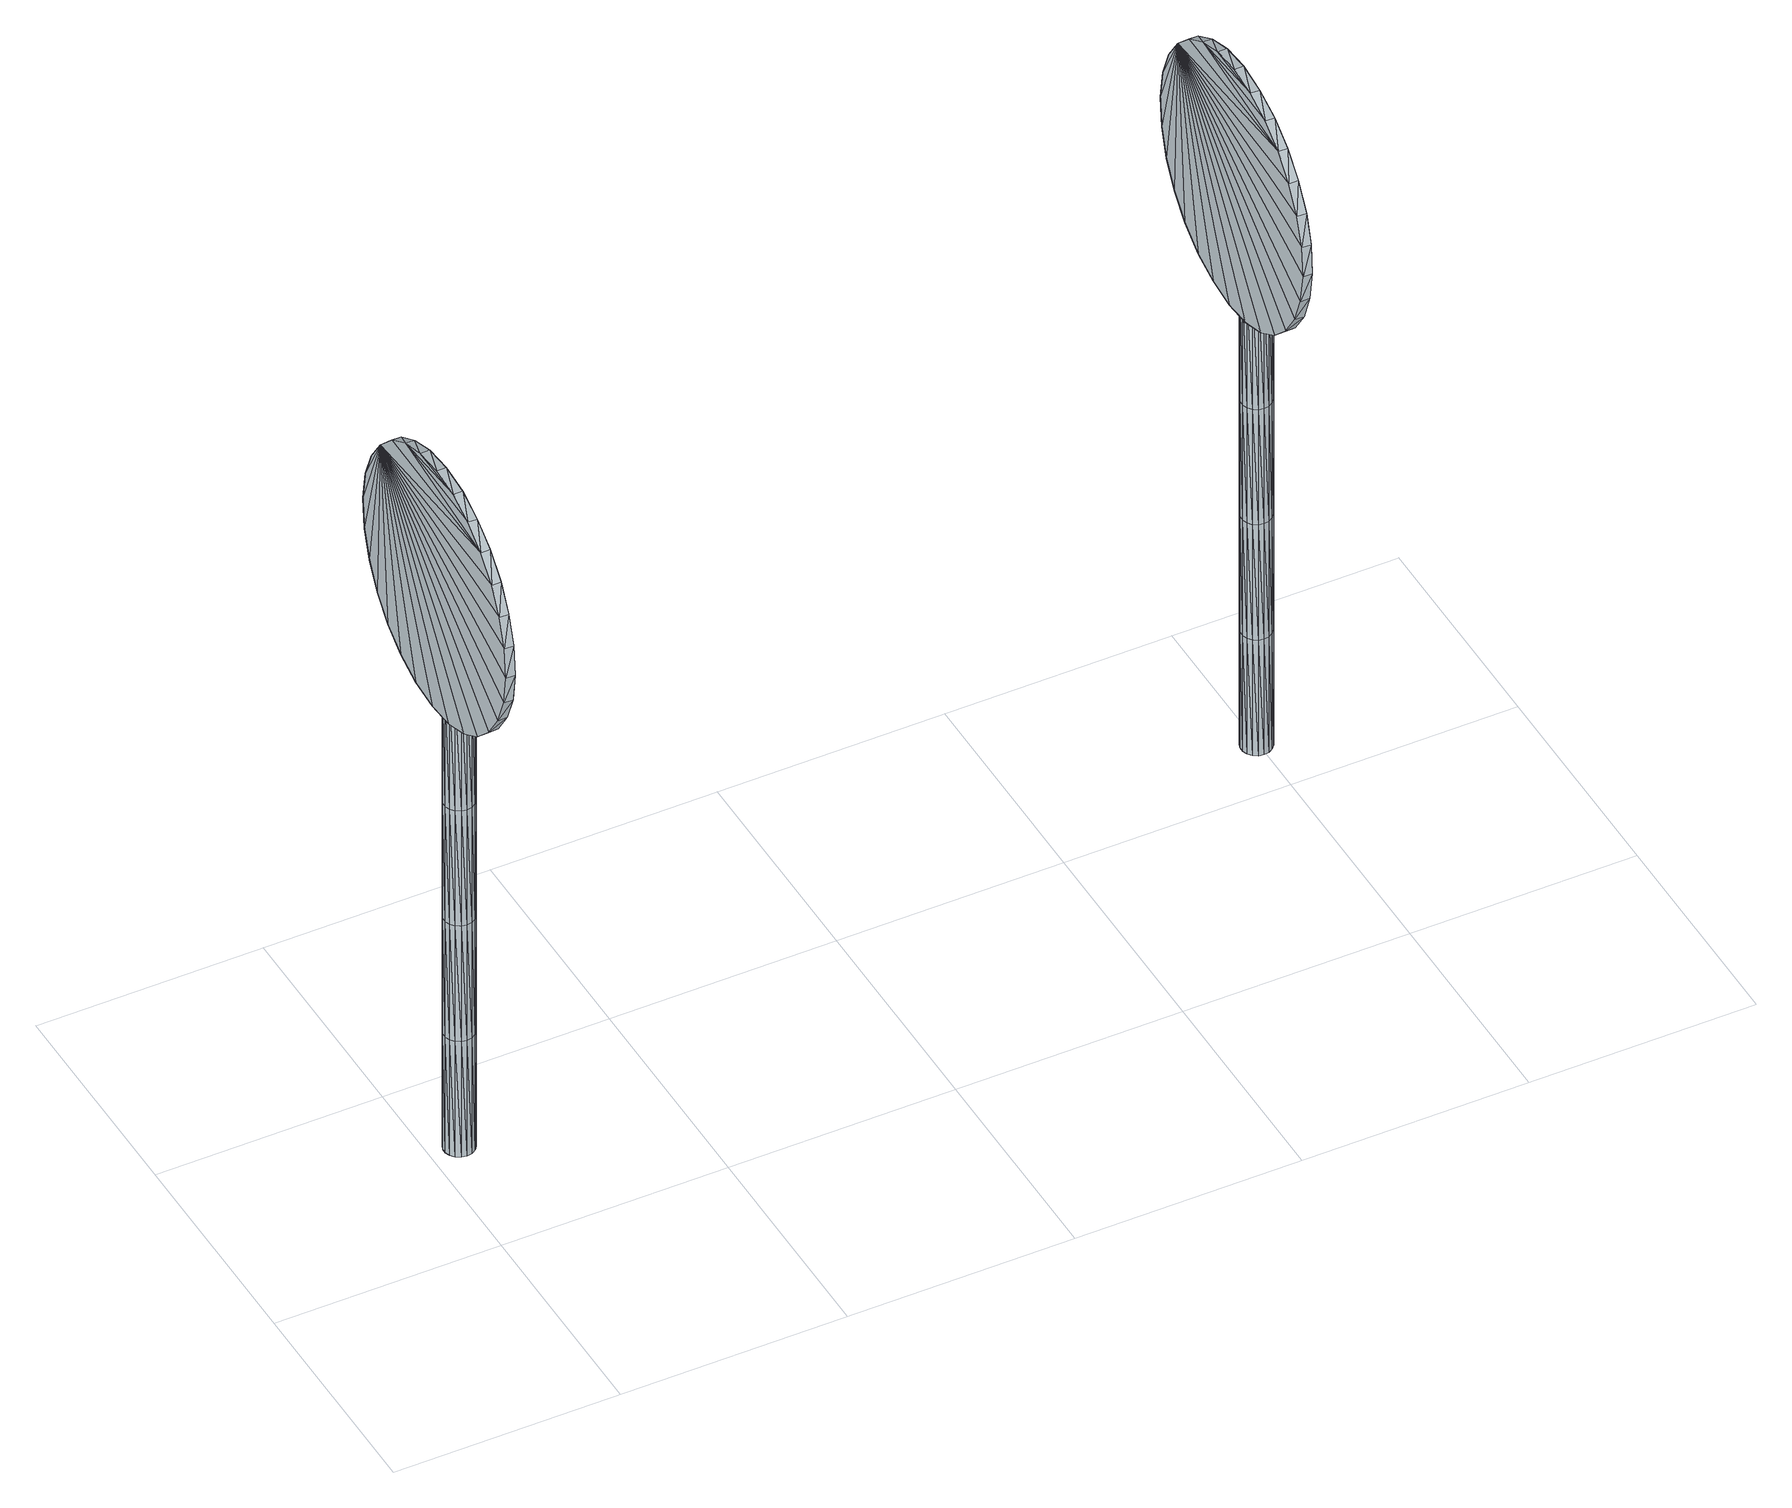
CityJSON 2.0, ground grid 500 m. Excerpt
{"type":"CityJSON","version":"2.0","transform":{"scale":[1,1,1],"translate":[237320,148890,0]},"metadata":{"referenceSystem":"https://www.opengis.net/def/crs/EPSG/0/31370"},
"CityObjects":{
"object1":{"type":"GenericCityObject","attributes":{"cluster":103,"mean_distance_to_centroid":0.121,"new_centroid_x":237275.89,"new_centroid_y":149269.63,"mean_distance_to_camera":7.76,"H1":0,"H2":0,"Z_final":113.45,"cluster2":-1,"proj_x":237276.85,"proj_y":149266.58,"id_line":43995,"bearing_l":72.42,"distance":3.2,"orientation":"left","G_obj":252.42},"geometry":[{"type":"MultiSurface","lod":"2","boundaries":[[[0,1,2]],[[2,1,3]],[[3,1,4]],[[4,1,5]],[[5,1,6]],[[1,7,6]],[[1,8,7]],[[1,9,8]],[[1,10,9]],[[1,11,10]],[[1,12,11]],[[1,13,12]],[[1,14,13]],[[15,14,1]],[[16,15,1]],[[17,16,1]],[[18,17,1]],[[0,18,1]],[[19,20,0]],[[19,0,2]],[[21,19,2]],[[21,2,3]],[[21,3,22]],[[22,3,4]],[[22,4,23]],[[23,4,5]],[[23,5,24]],[[24,5,6]],[[24,6,25]],[[25,6,7]],[[25,7,26]],[[26,7,8]],[[26,8,27]],[[8,9,27]],[[27,9,28]],[[9,10,28]],[[10,29,28]],[[10,11,29]],[[11,30,29]],[[11,12,30]],[[30,12,31]],[[31,12,13]],[[31,13,32]],[[32,13,14]],[[32,14,33]],[[33,14,15]],[[33,15,34]],[[34,15,16]],[[34,16,35]],[[35,16,17]],[[36,35,17]],[[18,36,17]],[[20,36,18]],[[20,18,0]],[[37,38,20]],[[37,20,19]],[[39,37,19]],[[21,39,19]],[[39,21,40]],[[40,21,22]],[[40,22,41]],[[41,22,23]],[[41,23,42]],[[42,23,24]],[[42,24,43]],[[43,24,25]],[[43,25,44]],[[44,25,26]],[[26,45,44]],[[26,27,45]],[[27,46,45]],[[27,28,46]],[[28,47,46]],[[28,29,47]],[[47,29,48]],[[29,30,48]],[[48,30,49]],[[49,30,31]],[[49,31,50]],[[50,31,32]],[[50,32,51]],[[51,32,33]],[[51,33,52]],[[52,33,34]],[[52,34,53]],[[53,34,35]],[[54,53,35]],[[54,35,36]],[[38,54,36]],[[38,36,20]],[[55,56,38]],[[55,38,37]],[[57,55,37]],[[57,37,39]],[[57,39,58]],[[58,39,40]],[[58,40,59]],[[59,40,41]],[[59,41,60]],[[60,41,42]],[[60,42,61]],[[61,42,43]],[[61,43,62]],[[62,43,44]],[[44,63,62]],[[44,45,63]],[[45,64,63]],[[45,46,64]],[[46,65,64]],[[46,47,65]],[[47,66,65]],[[47,48,66]],[[66,48,67]],[[67,48,49]],[[67,49,68]],[[68,49,50]],[[68,50,69]],[[69,50,51]],[[69,51,70]],[[70,51,52]],[[70,52,71]],[[71,52,53]],[[72,71,53]],[[72,53,54]],[[56,72,54]],[[56,54,38]],[[73,74,56]],[[73,56,55]],[[75,73,55]],[[75,55,57]],[[75,57,76]],[[76,57,58]],[[76,58,77]],[[77,58,59]],[[77,59,78]],[[78,59,60]],[[78,60,79]],[[79,60,61]],[[79,61,80]],[[80,61,62]],[[62,81,80]],[[62,63,81]],[[63,82,81]],[[63,64,82]],[[64,83,82]],[[64,65,83]],[[65,84,83]],[[65,66,84]],[[84,66,85]],[[85,66,67]],[[85,67,86]],[[86,67,68]],[[86,68,87]],[[87,68,69]],[[87,69,88]],[[88,69,70]],[[88,70,89]],[[89,70,71]],[[90,89,71]],[[90,71,72]],[[74,90,72]],[[74,72,56]],[[91,92,74]],[[91,74,73]],[[93,91,73]],[[93,73,75]],[[93,75,94]],[[94,75,76]],[[94,76,95]],[[95,76,77]],[[95,77,96]],[[96,77,78]],[[96,78,97]],[[97,78,79]],[[97,79,98]],[[98,79,80]],[[80,99,98]],[[80,81,99]],[[81,100,99]],[[81,82,100]],[[82,101,100]],[[82,83,101]],[[83,102,101]],[[83,84,102]],[[102,84,103]],[[103,84,85]],[[103,85,104]],[[104,85,86]],[[104,86,105]],[[105,86,87]],[[105,87,106]],[[106,87,88]],[[106,88,107]],[[107,88,89]],[[108,107,89]],[[108,89,90]],[[92,108,90]],[[92,90,74]],[[92,91,109]],[[91,93,109]],[[93,94,109]],[[94,95,109]],[[95,96,109]],[[109,96,97]],[[109,97,98]],[[109,98,99]],[[109,99,100]],[[109,100,101]],[[109,101,102]],[[109,102,103]],[[109,103,104]],[[105,109,104]],[[106,109,105]],[[107,109,106]],[[108,109,107]],[[92,109,108]],[[110,111,112]],[[113,112,114]],[[115,112,113]],[[116,112,115]],[[117,112,116]],[[118,112,117]],[[119,112,118]],[[120,112,119]],[[121,112,120]],[[122,112,121]],[[122,123,112]],[[123,110,112]],[[111,124,112]],[[124,125,112]],[[125,126,112]],[[126,127,112]],[[127,128,112]],[[128,129,112]],[[129,130,112]],[[130,131,112]],[[112,131,132]],[[131,133,132]],[[131,134,133]],[[133,134,135]],[[133,135,136]],[[135,137,136]],[[133,136,138]],[[136,139,138]],[[136,137,139]],[[137,140,139]],[[137,135,140]],[[135,141,140]],[[135,134,141]],[[134,142,141]],[[134,131,142]],[[131,143,142]],[[131,130,143]],[[143,130,144]],[[144,130,129]],[[144,129,145]],[[145,129,128]],[[145,128,146]],[[146,127,147]],[[147,127,126]],[[147,126,148]],[[148,126,125]],[[148,125,149]],[[149,125,124]],[[150,149,124]],[[150,124,111]],[[151,150,111]],[[151,111,110]],[[152,151,110]],[[152,110,123]],[[146,128,127]],[[153,123,122]],[[154,153,122]],[[154,122,121]],[[155,154,121]],[[155,121,120]],[[156,155,120]],[[156,120,119]],[[157,156,119]],[[157,119,118]],[[157,118,158]],[[158,118,117]],[[158,117,159]],[[153,152,123]],[[159,117,116]],[[159,116,160]],[[160,116,115]],[[160,115,161]],[[161,115,113]],[[161,113,162]],[[162,113,114]],[[162,114,163]],[[163,114,112]],[[163,112,164]],[[164,112,132]],[[132,165,164]],[[132,133,165]],[[133,138,165]],[[138,139,140]],[[161,162,163]],[[160,161,163]],[[159,160,163]],[[158,159,163]],[[157,158,163]],[[156,157,163]],[[155,156,163]],[[154,155,163]],[[153,154,163]],[[153,163,152]],[[152,163,151]],[[151,163,150]],[[150,163,149]],[[149,163,148]],[[148,163,147]],[[147,163,146]],[[146,163,145]],[[145,163,144]],[[144,163,143]],[[143,163,142]],[[163,164,142]],[[142,164,165]],[[142,165,141]],[[165,140,141]],[[165,138,140]],[[166,167,168]],[[168,167,169]],[[170,168,169]],[[170,169,171]],[[170,171,172]],[[172,171,173]],[[172,173,174]],[[174,173,175]],[[174,175,176]],[[176,175,177]],[[176,177,178]],[[178,177,179]],[[178,179,180]],[[180,179,181]],[[180,181,182]],[[182,181,183]],[[182,183,184]],[[184,183,185]],[[184,185,186]],[[186,185,187]],[[186,187,188]],[[188,187,189]],[[188,189,190]],[[190,189,191]],[[192,190,191]],[[192,191,193]],[[194,192,193]],[[194,193,195]],[[196,194,195]],[[196,195,197]],[[198,196,197]],[[198,197,199]],[[200,198,199]],[[200,199,201]],[[202,200,201]],[[202,201,203]],[[204,202,203]],[[204,203,205]],[[206,204,205]],[[206,205,207]],[[208,206,207]],[[208,207,209]],[[210,208,209]],[[210,209,211]],[[212,210,211]],[[212,211,213]],[[214,212,213]],[[214,213,215]],[[216,214,215]],[[216,215,217]],[[216,217,218]],[[218,217,219]],[[218,219,220]],[[220,219,221]],[[220,221,222]],[[222,221,223]],[[222,223,224]],[[224,223,225]],[[224,225,226]],[[226,225,227]],[[226,227,228]],[[228,227,229]],[[228,229,230]],[[230,229,231]],[[230,231,232]],[[232,231,233]],[[232,233,234]],[[234,233,235]],[[234,235,236]],[[236,235,237]],[[238,236,237]],[[238,237,239]],[[238,239,240]],[[240,239,241]],[[241,242,240]],[[241,243,242]],[[242,243,244]],[[244,243,245]],[[244,245,246]],[[246,245,247]],[[246,247,248]],[[248,247,249]],[[248,249,250]],[[250,249,251]],[[250,251,252]],[[252,251,253]],[[252,253,254]],[[254,253,255]],[[254,255,256]],[[256,255,257]],[[256,257,258]],[[258,257,259]],[[258,259,260]],[[260,259,261]],[[260,261,262]],[[262,261,263]],[[262,263,264]],[[264,263,265]],[[264,265,266]],[[266,265,267]],[[267,268,266]],[[267,269,268]],[[269,270,268]],[[269,271,270]],[[271,272,270]],[[271,273,272]],[[273,274,272]],[[273,275,274]],[[275,276,274]],[[275,277,276]],[[277,278,276]],[[277,279,278]],[[279,280,278]],[[279,281,280]],[[281,282,280]],[[281,283,282]],[[283,284,282]],[[283,285,284]],[[285,286,284]],[[285,287,286]],[[287,288,286]],[[287,289,288]],[[288,289,290]],[[290,289,291]],[[290,291,292]],[[292,291,293]],[[292,293,294]],[[294,293,295]],[[294,295,296]],[[296,295,297]],[[296,297,298]],[[298,297,299]],[[298,299,300]],[[300,299,301]],[[300,301,302]],[[302,301,303]],[[302,303,304]],[[304,303,305]],[[304,305,306]],[[306,305,307]],[[306,307,308]],[[308,307,309]],[[308,309,310]],[[310,309,311]],[[311,166,310]],[[311,167,166]],[[169,167,311]],[[169,311,171]],[[171,311,309]],[[173,171,309]],[[173,309,307]],[[175,173,307]],[[175,307,305]],[[177,175,305]],[[177,305,303]],[[179,177,303]],[[179,303,301]],[[181,179,301]],[[181,301,299]],[[183,181,299]],[[183,299,297]],[[183,297,295]],[[185,183,295]],[[185,295,293]],[[187,185,293]],[[187,293,291]],[[189,187,291]],[[189,291,289]],[[189,289,287]],[[189,287,285]],[[191,189,285]],[[191,285,283]],[[193,191,283]],[[195,193,283]],[[195,283,281]],[[197,195,281]],[[199,197,281]],[[201,199,281]],[[201,281,279]],[[203,201,279]],[[205,203,279]],[[205,279,277]],[[205,277,207]],[[207,277,209]],[[209,277,275]],[[209,275,211]],[[211,275,273]],[[211,273,213]],[[213,273,271]],[[213,271,215]],[[215,271,269]],[[215,269,217]],[[217,269,219]],[[219,269,267]],[[219,267,221]],[[221,267,265]],[[221,265,223]],[[223,265,263]],[[223,263,225]],[[225,263,261]],[[225,261,227]],[[227,261,259]],[[227,259,229]],[[229,259,257]],[[229,257,255]],[[229,255,231]],[[231,255,253]],[[231,253,233]],[[233,253,251]],[[233,251,235]],[[251,249,235]],[[235,249,247]],[[235,247,237]],[[247,245,237]],[[237,245,243]],[[237,243,239]],[[239,243,241]],[[238,240,242]],[[168,310,166]],[[170,310,168]],[[170,308,310]],[[172,308,170]],[[172,306,308]],[[174,306,172]],[[174,304,306]],[[176,304,174]],[[176,302,304]],[[178,302,176]],[[178,300,302]],[[180,300,178]],[[180,298,300]],[[182,298,180]],[[182,296,298]],[[182,294,296]],[[184,294,182]],[[184,292,294]],[[186,292,184]],[[186,290,292]],[[188,290,186]],[[188,288,290]],[[188,286,288]],[[188,284,286]],[[190,284,188]],[[190,282,284]],[[192,282,190]],[[194,282,192]],[[194,280,282]],[[196,280,194]],[[198,280,196]],[[200,280,198]],[[200,278,280]],[[202,278,200]],[[204,278,202]],[[204,276,278]],[[204,206,276]],[[206,208,276]],[[208,274,276]],[[208,210,274]],[[210,272,274]],[[210,212,272]],[[212,270,272]],[[212,214,270]],[[214,268,270]],[[214,216,268]],[[216,218,268]],[[218,266,268]],[[218,220,266]],[[220,264,266]],[[220,222,264]],[[222,262,264]],[[222,224,262]],[[224,260,262]],[[224,226,260]],[[226,258,260]],[[226,228,258]],[[228,256,258]],[[228,254,256]],[[228,230,254]],[[230,252,254]],[[230,232,252]],[[232,250,252]],[[232,234,250]],[[250,234,248]],[[234,246,248]],[[234,236,246]],[[246,236,244]],[[236,242,244]],[[236,238,242]],[[312,313,314]],[[314,313,315]],[[316,314,315]],[[316,315,317]],[[316,317,318]],[[318,317,319]],[[318,319,320]],[[320,319,321]],[[320,321,322]],[[322,321,323]],[[322,323,324]],[[324,323,325]],[[324,325,326]],[[326,325,327]],[[326,327,328]],[[328,327,329]],[[328,329,330]],[[330,329,331]],[[330,331,332]],[[332,331,333]],[[332,333,334]],[[334,333,335]],[[334,335,336]],[[336,335,337]],[[338,336,337]],[[338,337,339]],[[340,338,339]],[[340,339,341]],[[342,340,341]],[[342,341,343]],[[344,342,343]],[[344,343,345]],[[346,344,345]],[[346,345,347]],[[348,346,347]],[[348,347,349]],[[350,348,349]],[[350,349,351]],[[352,350,351]],[[352,351,353]],[[354,352,353]],[[354,353,355]],[[356,354,355]],[[356,355,357]],[[358,356,357]],[[358,357,359]],[[360,358,359]],[[360,359,361]],[[362,360,361]],[[362,361,363]],[[362,363,364]],[[364,363,365]],[[364,365,366]],[[366,365,367]],[[366,367,368]],[[368,367,369]],[[368,369,370]],[[370,369,371]],[[370,371,372]],[[372,371,373]],[[372,373,374]],[[374,373,375]],[[374,375,376]],[[376,375,377]],[[376,377,378]],[[378,377,379]],[[378,379,380]],[[380,379,381]],[[380,381,382]],[[382,381,383]],[[382,383,384]],[[384,383,385]],[[386,384,385]],[[386,385,387]],[[386,387,388]],[[388,387,389]],[[389,390,388]],[[389,391,390]],[[390,391,392]],[[392,391,393]],[[392,393,394]],[[394,393,395]],[[394,395,396]],[[396,395,397]],[[396,397,398]],[[398,397,399]],[[398,399,400]],[[400,399,401]],[[400,401,402]],[[402,401,403]],[[402,403,404]],[[404,403,405]],[[404,405,406]],[[406,405,407]],[[406,407,408]],[[408,407,409]],[[408,409,410]],[[410,409,411]],[[410,411,412]],[[412,411,413]],[[412,413,414]],[[414,413,415]],[[415,416,414]],[[415,417,416]],[[417,418,416]],[[417,419,418]],[[419,420,418]],[[419,421,420]],[[421,422,420]],[[421,423,422]],[[423,424,422]],[[423,425,424]],[[425,426,424]],[[425,427,426]],[[427,428,426]],[[427,429,428]],[[429,430,428]],[[429,431,430]],[[431,432,430]],[[431,433,432]],[[433,434,432]],[[433,435,434]],[[435,436,434]],[[435,437,436]],[[436,437,438]],[[438,437,439]],[[438,439,440]],[[440,439,441]],[[440,441,442]],[[442,441,443]],[[442,443,444]],[[444,443,445]],[[444,445,446]],[[446,445,447]],[[446,447,448]],[[448,447,449]],[[448,449,450]],[[450,449,451]],[[450,451,452]],[[452,451,453]],[[452,453,454]],[[454,453,455]],[[454,455,456]],[[456,455,457]],[[456,457,458]],[[458,457,459]],[[459,312,458]],[[459,313,312]],[[315,313,459]],[[315,459,317]],[[317,459,457]],[[319,317,457]],[[319,457,455]],[[321,319,455]],[[321,455,453]],[[323,321,453]],[[323,453,451]],[[325,323,451]],[[325,451,449]],[[327,325,449]],[[327,449,447]],[[329,327,447]],[[329,447,445]],[[329,445,443]],[[331,329,443]],[[331,443,441]],[[333,331,441]],[[333,441,439]],[[335,333,439]],[[335,439,437]],[[335,437,435]],[[335,435,433]],[[337,335,433]],[[337,433,431]],[[339,337,431]],[[341,339,431]],[[341,431,429]],[[343,341,429]],[[345,343,429]],[[347,345,429]],[[347,429,427]],[[349,347,427]],[[351,349,427]],[[351,427,425]],[[351,425,353]],[[353,425,355]],[[355,425,423]],[[355,423,357]],[[357,423,421]],[[357,421,359]],[[359,421,419]],[[359,419,361]],[[361,419,417]],[[361,417,363]],[[363,417,365]],[[365,417,415]],[[365,415,367]],[[367,415,369]],[[369,415,413]],[[369,413,371]],[[371,413,411]],[[371,411,373]],[[373,411,409]],[[373,409,375]],[[375,409,407]],[[375,407,377]],[[377,407,405]],[[377,405,403]],[[377,403,379]],[[379,403,401]],[[379,401,381]],[[381,401,399]],[[381,399,383]],[[399,397,383]],[[383,397,395]],[[383,395,385]],[[395,393,385]],[[385,393,391]],[[385,391,387]],[[387,391,389]],[[386,388,390]],[[314,458,312]],[[316,458,314]],[[316,456,458]],[[318,456,316]],[[318,454,456]],[[320,454,318]],[[320,452,454]],[[322,452,320]],[[322,450,452]],[[324,450,322]],[[324,448,450]],[[326,448,324]],[[326,446,448]],[[328,446,326]],[[328,444,446]],[[328,442,444]],[[330,442,328]],[[330,440,442]],[[332,440,330]],[[332,438,440]],[[334,438,332]],[[334,436,438]],[[334,434,436]],[[334,432,434]],[[336,432,334]],[[336,430,432]],[[338,430,336]],[[340,430,338]],[[340,428,430]],[[342,428,340]],[[344,428,342]],[[346,428,344]],[[346,426,428]],[[348,426,346]],[[350,426,348]],[[350,424,426]],[[350,352,424]],[[352,354,424]],[[354,422,424]],[[354,356,422]],[[356,420,422]],[[356,358,420]],[[358,418,420]],[[358,360,418]],[[360,416,418]],[[360,362,416]],[[362,364,416]],[[364,414,416]],[[364,366,414]],[[366,368,414]],[[368,412,414]],[[368,370,412]],[[370,410,412]],[[370,372,410]],[[372,408,410]],[[372,374,408]],[[374,406,408]],[[374,376,406]],[[376,404,406]],[[376,402,404]],[[376,378,402]],[[378,400,402]],[[378,380,400]],[[380,398,400]],[[380,382,398]],[[398,382,396]],[[382,394,396]],[[382,384,394]],[[394,384,392]],[[384,390,392]],[[384,386,390]]]}]},
"object2":{"type":"GenericCityObject","attributes":{"cluster":102,"mean_distance_to_centroid":0.0719,"new_centroid_x":239206.65,"new_centroid_y":149605.49,"mean_distance_to_camera":9.9,"H1":0,"H2":0,"Z_final":112.62,"cluster2":-1,"proj_x":239207.85,"proj_y":149610.1,"id_line":48043,"bearing_l":104.59,"distance":4.77,"orientation":"right","G_obj":104.59},"geometry":[{"type":"MultiSurface","lod":"2","boundaries":[[[460,461,462]],[[462,461,463]],[[463,461,464]],[[464,461,465]],[[465,461,466]],[[461,467,466]],[[461,468,467]],[[461,469,468]],[[461,470,469]],[[461,471,470]],[[461,472,471]],[[461,473,472]],[[461,474,473]],[[475,474,461]],[[476,475,461]],[[477,476,461]],[[478,477,461]],[[460,478,461]],[[479,480,460]],[[479,460,462]],[[481,479,462]],[[481,462,463]],[[481,463,482]],[[482,463,464]],[[482,464,483]],[[483,464,465]],[[483,465,484]],[[484,465,466]],[[484,466,485]],[[485,466,467]],[[485,467,486]],[[486,467,468]],[[486,468,487]],[[468,469,487]],[[487,469,488]],[[469,470,488]],[[470,489,488]],[[470,471,489]],[[471,490,489]],[[471,472,490]],[[490,472,491]],[[491,472,473]],[[491,473,492]],[[492,473,474]],[[492,474,493]],[[493,474,475]],[[493,475,494]],[[494,475,476]],[[494,476,495]],[[495,476,477]],[[496,495,477]],[[478,496,477]],[[480,496,478]],[[480,478,460]],[[497,498,480]],[[497,480,479]],[[499,497,479]],[[481,499,479]],[[499,481,500]],[[500,481,482]],[[500,482,501]],[[501,482,483]],[[501,483,502]],[[502,483,484]],[[502,484,503]],[[503,484,485]],[[503,485,504]],[[504,485,486]],[[486,505,504]],[[486,487,505]],[[487,506,505]],[[487,488,506]],[[488,507,506]],[[488,489,507]],[[507,489,508]],[[489,490,508]],[[508,490,509]],[[509,490,491]],[[509,491,510]],[[510,491,492]],[[510,492,511]],[[511,492,493]],[[511,493,512]],[[512,493,494]],[[512,494,513]],[[513,494,495]],[[514,513,495]],[[514,495,496]],[[498,514,496]],[[498,496,480]],[[515,516,498]],[[515,498,497]],[[517,515,497]],[[517,497,499]],[[517,499,518]],[[518,499,500]],[[518,500,519]],[[519,500,501]],[[519,501,520]],[[520,501,502]],[[520,502,521]],[[521,502,503]],[[521,503,522]],[[522,503,504]],[[504,523,522]],[[504,505,523]],[[505,524,523]],[[505,506,524]],[[506,525,524]],[[506,507,525]],[[507,526,525]],[[507,508,526]],[[526,508,527]],[[527,508,509]],[[527,509,528]],[[528,509,510]],[[528,510,529]],[[529,510,511]],[[529,511,530]],[[530,511,512]],[[530,512,531]],[[531,512,513]],[[532,531,513]],[[532,513,514]],[[516,532,514]],[[516,514,498]],[[533,534,516]],[[533,516,515]],[[535,533,515]],[[535,515,517]],[[535,517,536]],[[536,517,518]],[[536,518,537]],[[537,518,519]],[[537,519,538]],[[538,519,520]],[[538,520,539]],[[539,520,521]],[[539,521,540]],[[540,521,522]],[[522,541,540]],[[522,523,541]],[[523,542,541]],[[523,524,542]],[[524,543,542]],[[524,525,543]],[[525,544,543]],[[525,526,544]],[[544,526,545]],[[545,526,527]],[[545,527,546]],[[546,527,528]],[[546,528,547]],[[547,528,529]],[[547,529,548]],[[548,529,530]],[[548,530,549]],[[549,530,531]],[[550,549,531]],[[550,531,532]],[[534,550,532]],[[534,532,516]],[[551,552,534]],[[551,534,533]],[[553,551,533]],[[553,533,535]],[[553,535,554]],[[554,535,536]],[[554,536,555]],[[555,536,537]],[[555,537,556]],[[556,537,538]],[[556,538,557]],[[557,538,539]],[[557,539,558]],[[558,539,540]],[[540,559,558]],[[540,541,559]],[[541,560,559]],[[541,542,560]],[[542,561,560]],[[542,543,561]],[[543,562,561]],[[543,544,562]],[[562,544,563]],[[563,544,545]],[[563,545,564]],[[564,545,546]],[[564,546,565]],[[565,546,547]],[[565,547,566]],[[566,547,548]],[[566,548,567]],[[567,548,549]],[[568,567,549]],[[568,549,550]],[[552,568,550]],[[552,550,534]],[[552,551,569]],[[551,553,569]],[[553,554,569]],[[554,555,569]],[[555,556,569]],[[569,556,557]],[[569,557,558]],[[569,558,559]],[[569,559,560]],[[569,560,561]],[[569,561,562]],[[569,562,563]],[[569,563,564]],[[565,569,564]],[[566,569,565]],[[567,569,566]],[[568,569,567]],[[552,569,568]],[[570,571,572]],[[573,572,574]],[[575,572,573]],[[576,572,575]],[[577,572,576]],[[578,572,577]],[[579,572,578]],[[580,572,579]],[[581,572,580]],[[582,572,581]],[[582,583,572]],[[583,570,572]],[[571,584,572]],[[584,585,572]],[[585,586,572]],[[586,587,572]],[[587,588,572]],[[588,589,572]],[[589,590,572]],[[590,591,572]],[[572,591,592]],[[591,593,592]],[[591,594,593]],[[593,594,595]],[[593,595,596]],[[595,597,596]],[[593,596,598]],[[596,599,598]],[[596,597,599]],[[597,600,599]],[[597,595,600]],[[595,601,600]],[[595,594,601]],[[594,602,601]],[[594,591,602]],[[591,603,602]],[[591,590,603]],[[603,590,604]],[[604,590,589]],[[604,589,605]],[[605,589,588]],[[605,588,606]],[[606,587,607]],[[607,587,586]],[[607,586,608]],[[608,586,585]],[[608,585,609]],[[609,585,584]],[[610,609,584]],[[610,584,571]],[[611,610,571]],[[611,571,570]],[[612,611,570]],[[612,570,583]],[[606,588,587]],[[613,583,582]],[[614,613,582]],[[614,582,581]],[[615,614,581]],[[615,581,580]],[[616,615,580]],[[616,580,579]],[[617,616,579]],[[617,579,578]],[[617,578,618]],[[618,578,577]],[[618,577,619]],[[613,612,583]],[[619,577,576]],[[619,576,620]],[[620,576,575]],[[620,575,621]],[[621,575,573]],[[621,573,622]],[[622,573,574]],[[622,574,623]],[[623,574,572]],[[623,572,624]],[[624,572,592]],[[592,625,624]],[[592,593,625]],[[593,598,625]],[[598,599,600]],[[621,622,623]],[[620,621,623]],[[619,620,623]],[[618,619,623]],[[617,618,623]],[[616,617,623]],[[615,616,623]],[[614,615,623]],[[613,614,623]],[[613,623,612]],[[612,623,611]],[[611,623,610]],[[610,623,609]],[[609,623,608]],[[608,623,607]],[[607,623,606]],[[606,623,605]],[[605,623,604]],[[604,623,603]],[[603,623,602]],[[623,624,602]],[[602,624,625]],[[602,625,601]],[[625,600,601]],[[625,598,600]],[[626,627,628]],[[628,627,629]],[[630,628,629]],[[630,629,631]],[[630,631,632]],[[632,631,633]],[[632,633,634]],[[634,633,635]],[[634,635,636]],[[636,635,637]],[[636,637,638]],[[638,637,639]],[[638,639,640]],[[640,639,641]],[[640,641,642]],[[642,641,643]],[[642,643,644]],[[644,643,645]],[[644,645,646]],[[646,645,647]],[[646,647,648]],[[648,647,649]],[[648,649,650]],[[650,649,651]],[[652,650,651]],[[652,651,653]],[[654,652,653]],[[654,653,655]],[[656,654,655]],[[656,655,657]],[[658,656,657]],[[658,657,659]],[[660,658,659]],[[660,659,661]],[[662,660,661]],[[662,661,663]],[[664,662,663]],[[664,663,665]],[[666,664,665]],[[666,665,667]],[[668,666,667]],[[668,667,669]],[[670,668,669]],[[670,669,671]],[[672,670,671]],[[672,671,673]],[[674,672,673]],[[674,673,675]],[[676,674,675]],[[676,675,677]],[[676,677,678]],[[678,677,679]],[[678,679,680]],[[680,679,681]],[[680,681,682]],[[682,681,683]],[[682,683,684]],[[684,683,685]],[[684,685,686]],[[686,685,687]],[[686,687,688]],[[688,687,689]],[[688,689,690]],[[690,689,691]],[[690,691,692]],[[692,691,693]],[[692,693,694]],[[694,693,695]],[[694,695,696]],[[696,695,697]],[[696,697,698]],[[698,697,699]],[[700,698,699]],[[700,699,701]],[[700,701,702]],[[702,701,703]],[[703,704,702]],[[703,705,704]],[[704,705,706]],[[706,705,707]],[[706,707,708]],[[708,707,709]],[[708,709,710]],[[710,709,711]],[[710,711,712]],[[712,711,713]],[[712,713,714]],[[714,713,715]],[[714,715,716]],[[716,715,717]],[[716,717,718]],[[718,717,719]],[[718,719,720]],[[720,719,721]],[[720,721,722]],[[722,721,723]],[[722,723,724]],[[724,723,725]],[[724,725,726]],[[726,725,727]],[[726,727,728]],[[728,727,729]],[[729,730,728]],[[729,731,730]],[[731,732,730]],[[731,733,732]],[[733,734,732]],[[733,735,734]],[[735,736,734]],[[735,737,736]],[[737,738,736]],[[737,739,738]],[[739,740,738]],[[739,741,740]],[[741,742,740]],[[741,743,742]],[[743,744,742]],[[743,745,744]],[[745,746,744]],[[745,747,746]],[[747,748,746]],[[747,749,748]],[[749,750,748]],[[749,751,750]],[[750,751,752]],[[752,751,753]],[[752,753,754]],[[754,753,755]],[[754,755,756]],[[756,755,757]],[[756,757,758]],[[758,757,759]],[[758,759,760]],[[760,759,761]],[[760,761,762]],[[762,761,763]],[[762,763,764]],[[764,763,765]],[[764,765,766]],[[766,765,767]],[[766,767,768]],[[768,767,769]],[[768,769,770]],[[770,769,771]],[[770,771,772]],[[772,771,773]],[[773,626,772]],[[773,627,626]],[[629,627,773]],[[629,773,631]],[[631,773,771]],[[633,631,771]],[[633,771,769]],[[635,633,769]],[[635,769,767]],[[637,635,767]],[[637,767,765]],[[639,637,765]],[[639,765,763]],[[641,639,763]],[[641,763,761]],[[643,641,761]],[[643,761,759]],[[643,759,757]],[[645,643,757]],[[645,757,755]],[[647,645,755]],[[647,755,753]],[[649,647,753]],[[649,753,751]],[[649,751,749]],[[649,749,747]],[[651,649,747]],[[651,747,745]],[[653,651,745]],[[655,653,745]],[[655,745,743]],[[657,655,743]],[[659,657,743]],[[661,659,743]],[[661,743,741]],[[663,661,741]],[[665,663,741]],[[665,741,739]],[[665,739,667]],[[667,739,669]],[[669,739,737]],[[669,737,671]],[[671,737,735]],[[671,735,673]],[[673,735,733]],[[673,733,675]],[[675,733,731]],[[675,731,677]],[[677,731,679]],[[679,731,729]],[[679,729,681]],[[681,729,683]],[[683,729,727]],[[683,727,685]],[[685,727,725]],[[685,725,687]],[[687,725,723]],[[687,723,689]],[[689,723,721]],[[689,721,691]],[[691,721,719]],[[691,719,717]],[[691,717,693]],[[693,717,715]],[[693,715,695]],[[695,715,713]],[[695,713,697]],[[713,711,697]],[[697,711,709]],[[697,709,699]],[[709,707,699]],[[699,707,705]],[[699,705,701]],[[701,705,703]],[[700,702,704]],[[628,772,626]],[[630,772,628]],[[630,770,772]],[[632,770,630]],[[632,768,770]],[[634,768,632]],[[634,766,768]],[[636,766,634]],[[636,764,766]],[[638,764,636]],[[638,762,764]],[[640,762,638]],[[640,760,762]],[[642,760,640]],[[642,758,760]],[[642,756,758]],[[644,756,642]],[[644,754,756]],[[646,754,644]],[[646,752,754]],[[648,752,646]],[[648,750,752]],[[648,748,750]],[[648,746,748]],[[650,746,648]],[[650,744,746]],[[652,744,650]],[[654,744,652]],[[654,742,744]],[[656,742,654]],[[658,742,656]],[[660,742,658]],[[660,740,742]],[[662,740,660]],[[664,740,662]],[[664,738,740]],[[664,666,738]],[[666,668,738]],[[668,736,738]],[[668,670,736]],[[670,734,736]],[[670,672,734]],[[672,732,734]],[[672,674,732]],[[674,730,732]],[[674,676,730]],[[676,678,730]],[[678,728,730]],[[678,680,728]],[[680,682,728]],[[682,726,728]],[[682,684,726]],[[684,724,726]],[[684,686,724]],[[686,722,724]],[[686,688,722]],[[688,720,722]],[[688,690,720]],[[690,718,720]],[[690,716,718]],[[690,692,716]],[[692,714,716]],[[692,694,714]],[[694,712,714]],[[694,696,712]],[[712,696,710]],[[696,708,710]],[[696,698,708]],[[708,698,706]],[[698,704,706]],[[698,700,704]],[[774,775,776]],[[776,775,777]],[[778,776,777]],[[778,777,779]],[[778,779,780]],[[780,779,781]],[[780,781,782]],[[782,781,783]],[[782,783,784]],[[784,783,785]],[[784,785,786]],[[786,785,787]],[[786,787,788]],[[788,787,789]],[[788,789,790]],[[790,789,791]],[[790,791,792]],[[792,791,793]],[[792,793,794]],[[794,793,795]],[[794,795,796]],[[796,795,797]],[[796,797,798]],[[798,797,799]],[[800,798,799]],[[800,799,801]],[[802,800,801]],[[802,801,803]],[[804,802,803]],[[804,803,805]],[[806,804,805]],[[806,805,807]],[[808,806,807]],[[808,807,809]],[[810,808,809]],[[810,809,811]],[[812,810,811]],[[812,811,813]],[[814,812,813]],[[814,813,815]],[[816,814,815]],[[816,815,817]],[[818,816,817]],[[818,817,819]],[[820,818,819]],[[820,819,821]],[[822,820,821]],[[822,821,823]],[[824,822,823]],[[824,823,825]],[[824,825,826]],[[826,825,827]],[[826,827,828]],[[828,827,829]],[[828,829,830]],[[830,829,831]],[[830,831,832]],[[832,831,833]],[[832,833,834]],[[834,833,835]],[[834,835,836]],[[836,835,837]],[[836,837,838]],[[838,837,839]],[[838,839,840]],[[840,839,841]],[[840,841,842]],[[842,841,843]],[[842,843,844]],[[844,843,845]],[[844,845,846]],[[846,845,847]],[[848,846,847]],[[848,847,849]],[[848,849,850]],[[850,849,851]],[[851,852,850]],[[851,853,852]],[[852,853,854]],[[854,853,855]],[[854,855,856]],[[856,855,857]],[[856,857,858]],[[858,857,859]],[[858,859,860]],[[860,859,861]],[[860,861,862]],[[862,861,863]],[[862,863,864]],[[864,863,865]],[[864,865,866]],[[866,865,867]],[[866,867,868]],[[868,867,869]],[[868,869,870]],[[870,869,871]],[[870,871,872]],[[872,871,873]],[[872,873,874]],[[874,873,875]],[[874,875,876]],[[876,875,877]],[[877,878,876]],[[877,879,878]],[[879,880,878]],[[879,881,880]],[[881,882,880]],[[881,883,882]],[[883,884,882]],[[883,885,884]],[[885,886,884]],[[885,887,886]],[[887,888,886]],[[887,889,888]],[[889,890,888]],[[889,891,890]],[[891,892,890]],[[891,893,892]],[[893,894,892]],[[893,895,894]],[[895,896,894]],[[895,897,896]],[[897,898,896]],[[897,899,898]],[[898,899,900]],[[900,899,901]],[[900,901,902]],[[902,901,903]],[[902,903,904]],[[904,903,905]],[[904,905,906]],[[906,905,907]],[[906,907,908]],[[908,907,909]],[[908,909,910]],[[910,909,911]],[[910,911,912]],[[912,911,913]],[[912,913,914]],[[914,913,915]],[[914,915,916]],[[916,915,917]],[[916,917,918]],[[918,917,919]],[[918,919,920]],[[920,919,921]],[[921,774,920]],[[921,775,774]],[[777,775,921]],[[777,921,779]],[[779,921,919]],[[781,779,919]],[[781,919,917]],[[783,781,917]],[[783,917,915]],[[785,783,915]],[[785,915,913]],[[787,785,913]],[[787,913,911]],[[789,787,911]],[[789,911,909]],[[791,789,909]],[[791,909,907]],[[791,907,905]],[[793,791,905]],[[793,905,903]],[[795,793,903]],[[795,903,901]],[[797,795,901]],[[797,901,899]],[[797,899,897]],[[797,897,895]],[[799,797,895]],[[799,895,893]],[[801,799,893]],[[803,801,893]],[[803,893,891]],[[805,803,891]],[[807,805,891]],[[809,807,891]],[[809,891,889]],[[811,809,889]],[[813,811,889]],[[813,889,887]],[[813,887,815]],[[815,887,817]],[[817,887,885]],[[817,885,819]],[[819,885,883]],[[819,883,821]],[[821,883,881]],[[821,881,823]],[[823,881,879]],[[823,879,825]],[[825,879,827]],[[827,879,877]],[[827,877,829]],[[829,877,831]],[[831,877,875]],[[831,875,833]],[[833,875,873]],[[833,873,835]],[[835,873,871]],[[835,871,837]],[[837,871,869]],[[837,869,839]],[[839,869,867]],[[839,867,865]],[[839,865,841]],[[841,865,863]],[[841,863,843]],[[843,863,861]],[[843,861,845]],[[861,859,845]],[[845,859,857]],[[845,857,847]],[[857,855,847]],[[847,855,853]],[[847,853,849]],[[849,853,851]],[[848,850,852]],[[776,920,774]],[[778,920,776]],[[778,918,920]],[[780,918,778]],[[780,916,918]],[[782,916,780]],[[782,914,916]],[[784,914,782]],[[784,912,914]],[[786,912,784]],[[786,910,912]],[[788,910,786]],[[788,908,910]],[[790,908,788]],[[790,906,908]],[[790,904,906]],[[792,904,790]],[[792,902,904]],[[794,902,792]],[[794,900,902]],[[796,900,794]],[[796,898,900]],[[796,896,898]],[[796,894,896]],[[798,894,796]],[[798,892,894]],[[800,892,798]],[[802,892,800]],[[802,890,892]],[[804,890,802]],[[806,890,804]],[[808,890,806]],[[808,888,890]],[[810,888,808]],[[812,888,810]],[[812,886,888]],[[812,814,886]],[[814,816,886]],[[816,884,886]],[[816,818,884]],[[818,882,884]],[[818,820,882]],[[820,880,882]],[[820,822,880]],[[822,878,880]],[[822,824,878]],[[824,826,878]],[[826,876,878]],[[826,828,876]],[[828,830,876]],[[830,874,876]],[[830,832,874]],[[832,872,874]],[[832,834,872]],[[834,870,872]],[[834,836,870]],[[836,868,870]],[[836,838,868]],[[838,866,868]],[[838,864,866]],[[838,840,864]],[[840,862,864]],[[840,842,862]],[[842,860,862]],[[842,844,860]],[[860,844,858]],[[844,856,858]],[[844,846,856]],[[856,846,854]],[[846,852,854]],[[846,848,852]]]}]}
},
"vertices":[
[65,334,2],[65,301,2],[77,332,2],[87,326,2],[94,317,2],[98,306,2],[98,295,2],[94,284,2],[87,275,2],[77,269,2],[65,267,2],[54,269,2],[43,275,2],[36,284,2],[32,295,2],[32,306,2],[36,317,2],[43,326,2],[54,332,2],[77,332,300],[65,334,300],[87,326,300],[94,317,300],[98,306,300],[98,295,300],[94,284,300],[87,275,300],[77,269,300],[65,267,300],[54,269,300],[43,275,300],[36,284,300],[32,295,300],[32,306,300],[36,317,300],[43,326,300],[54,332,300],[77,332,598],[65,334,598],[87,326,598],[94,317,598],[98,306,598],[98,295,598],[94,284,598],[87,275,598],[77,269,598],[65,267,598],[54,269,598],[43,275,598],[36,284,598],[32,295,598],[32,306,598],[36,317,598],[43,326,598],[54,332,598],[77,332,895],[65,334,895],[87,326,895],[94,317,895],[98,306,895],[98,295,895],[94,284,895],[87,275,895],[77,269,895],[65,267,895],[54,269,895],[43,275,895],[36,284,895],[32,295,895],[32,306,895],[36,317,895],[43,326,895],[54,332,895],[77,332,1193],[65,334,1193],[87,326,1193],[94,317,1193],[98,306,1193],[98,295,1193],[94,284,1193],[87,275,1193],[77,269,1193],[65,267,1193],[54,269,1193],[43,275,1193],[36,284,1193],[32,295,1193],[32,306,1193],[36,317,1193],[43,326,1193],[54,332,1193],[77,332,1491],[65,334,1491],[87,326,1491],[94,317,1491],[98,306,1491],[98,295,1491],[94,284,1491],[87,275,1491],[77,269,1491],[65,267,1491],[54,269,1491],[43,275,1491],[36,284,1491],[32,295,1491],[32,306,1491],[36,317,1491],[43,326,1491],[54,332,1491],[65,301,1491],[30,174,1185],[30,118,1221],[39,542,1645],[37,601,1525],[38,578,1589],[36,609,1456],[35,601,1387],[33,578,1324],[32,542,1268],[31,496,1221],[31,440,1185],[30,376,1162],[30,307,1154],[29,238,1162],[31,71,1268],[32,36,1324],[33,13,1387],[34,5,1456],[35,13,1525],[36,36,1589],[37,71,1645],[38,118,1692],[40,496,1692],[40,439,1727],[39,174,1727],[40,238,1750],[40,376,1750],[40,307,1758],[19,376,1750],[19,307,1758],[19,238,1750],[18,174,1728],[17,118,1692],[16,71,1645],[15,36,1589],[14,13,1526],[13,5,1457],[12,13,1387],[11,36,1324],[10,71,1268],[9,118,1221],[9,174,1185],[8,238,1163],[9,307,1155],[9,376,1163],[10,440,1185],[10,496,1221],[11,542,1268],[13,578,1324],[14,601,1387],[15,609,1457],[16,601,1526],[17,578,1589],[18,542,1645],[19,496,1692],[19,440,1728],[22,411,1304],[22,411,1265],[55,410,1304],[55,410,1265],[55,391,1304],[55,391,1265],[77,383,1304],[77,383,1265],[81,382,1304],[81,382,1265],[84,380,1304],[84,380,1265],[88,378,1304],[88,378,1265],[91,376,1304],[91,376,1265],[94,374,1304],[94,374,1265],[98,372,1304],[98,372,1265],[101,370,1304],[101,370,1265],[111,363,1304],[111,363,1265],[113,360,1304],[113,360,1265],[116,358,1304],[116,358,1265],[118,355,1304],[118,355,1265],[119,351,1304],[119,351,1265],[120,348,1304],[120,348,1265],[121,345,1304],[121,345,1265],[121,341,1304],[121,341,1265],[120,306,1304],[120,306,1265],[118,287,1304],[118,287,1265],[117,282,1304],[117,282,1265],[115,277,1304],[115,277,1265],[113,273,1304],[113,273,1265],[111,269,1304],[111,269,1265],[107,265,1304],[107,265,1265],[104,262,1304],[104,262,1265],[99,259,1304],[99,259,1265],[95,256,1304],[95,256,1265],[90,254,1304],[90,254,1265],[85,252,1304],[85,252,1265],[80,251,1304],[80,251,1265],[75,250,1304],[75,250,1265],[69,249,1304],[69,249,1265],[64,249,1304],[64,249,1265],[52,249,1304],[52,249,1265],[50,224,1304],[50,224,1265],[21,222,1304],[21,222,1265],[22,253,1304],[22,253,1265],[42,267,1304],[42,267,1265],[58,266,1304],[58,266,1265],[62,266,1304],[62,266,1265],[65,266,1304],[65,266,1265],[69,267,1304],[69,267,1265],[72,267,1304],[72,267,1265],[75,268,1304],[75,268,1265],[79,268,1304],[79,268,1265],[82,269,1304],[82,269,1265],[85,271,1304],[85,271,1265],[87,272,1304],[87,272,1265],[90,274,1304],[90,274,1265],[92,276,1304],[92,276,1265],[93,279,1304],[93,279,1265],[94,282,1304],[94,282,1265],[95,285,1304],[95,285,1265],[97,304,1304],[97,304,1265],[96,341,1304],[96,341,1265],[96,343,1304],[96,343,1265],[96,346,1304],[96,346,1265],[95,348,1304],[95,348,1265],[94,350,1304],[94,350,1265],[92,351,1304],[92,351,1265],[91,353,1304],[91,353,1265],[89,354,1304],[89,354,1265],[86,355,1304],[86,355,1265],[84,356,1304],[84,356,1265],[82,357,1304],[82,357,1265],[79,358,1304],[79,358,1265],[77,359,1304],[77,359,1265],[75,359,1304],[75,359,1265],[72,360,1304],[72,360,1265],[52,364,1304],[52,364,1265],[27,377,1304],[27,377,1265],[30,411,1473],[30,411,1434],[64,410,1473],[64,410,1434],[63,391,1473],[63,391,1434],[85,383,1473],[85,383,1434],[89,382,1473],[89,382,1434],[92,380,1473],[92,380,1434],[96,378,1473],[96,378,1434],[99,376,1473],[99,376,1434],[102,374,1473],[102,374,1434],[106,372,1473],[106,372,1434],[109,370,1473],[109,370,1434],[119,363,1473],[119,363,1434],[121,360,1473],[121,360,1434],[124,358,1473],[124,358,1434],[126,355,1473],[126,355,1434],[127,351,1473],[127,351,1434],[128,348,1473],[128,348,1434],[129,345,1473],[129,345,1434],[129,341,1473],[129,341,1434],[128,306,1473],[128,306,1434],[126,287,1473],[126,287,1434],[125,282,1473],[125,282,1434],[124,277,1473],[124,277,1434],[121,273,1473],[121,273,1434],[119,269,1473],[119,269,1434],[115,265,1473],[115,265,1434],[112,262,1473],[112,262,1434],[108,259,1473],[108,259,1434],[107,259,1473],[107,259,1434],[103,256,1473],[103,256,1434],[98,254,1473],[98,254,1434],[93,252,1473],[93,252,1434],[88,251,1473],[88,251,1434],[83,250,1473],[83,250,1434],[77,249,1473],[77,249,1434],[72,249,1473],[72,249,1434],[60,249,1473],[60,249,1434],[58,224,1473],[58,224,1434],[29,222,1473],[29,222,1434],[30,253,1473],[30,253,1434],[50,267,1473],[50,267,1434],[66,266,1473],[66,266,1434],[70,266,1473],[70,266,1434],[73,266,1473],[73,266,1434],[77,267,1473],[77,267,1434],[80,267,1473],[80,267,1434],[83,268,1473],[83,268,1434],[87,268,1473],[87,268,1434],[90,269,1473],[90,269,1434],[93,271,1473],[93,271,1434],[95,272,1473],[95,272,1434],[98,274,1473],[98,274,1434],[100,276,1473],[100,276,1434],[101,279,1473],[101,279,1434],[102,282,1473],[102,282,1434],[103,285,1473],[103,285,1434],[105,304,1473],[105,304,1434],[105,341,1473],[105,341,1434],[104,343,1473],[104,343,1434],[104,346,1473],[104,346,1434],[103,348,1473],[103,348,1434],[102,350,1473],[102,350,1434],[100,351,1473],[100,351,1434],[99,353,1473],[99,353,1434],[97,354,1473],[97,354,1434],[94,355,1473],[94,355,1434],[92,356,1473],[92,356,1434],[90,357,1473],[90,357,1434],[88,358,1473],[88,358,1434],[85,359,1473],[85,359,1434],[83,359,1473],[83,359,1434],[80,360,1473],[80,360,1434],[60,364,1473],[60,364,1434],[36,377,1473],[36,377,1434],
[1996,670,2],[1996,636,2],[2007,668,2],[2017,662,2],[2025,653,2],[2029,642,2],[2029,631,2],[2025,620,2],[2017,611,2],[2007,605,2],[1996,603,2],[1984,605,2],[1974,611,2],[1967,620,2],[1963,631,2],[1963,642,2],[1967,653,2],[1974,662,2],[1984,668,2],[2007,668,300],[1996,670,300],[2017,662,300],[2025,653,300],[2029,642,300],[2029,631,300],[2025,620,300],[2017,611,300],[2007,605,300],[1996,603,300],[1984,605,300],[1974,611,300],[1967,620,300],[1963,631,300],[1963,642,300],[1967,653,300],[1974,662,300],[1984,668,300],[2007,668,598],[1996,670,598],[2017,662,598],[2025,653,598],[2029,642,598],[2029,631,598],[2025,620,598],[2017,611,598],[2007,605,598],[1996,603,598],[1984,605,598],[1974,611,598],[1967,620,598],[1963,631,598],[1963,642,598],[1967,653,598],[1974,662,598],[1984,668,598],[2007,668,895],[1996,670,895],[2017,662,895],[2025,653,895],[2029,642,895],[2029,631,895],[2025,620,895],[2017,611,895],[2007,605,895],[1996,603,895],[1984,605,895],[1974,611,895],[1967,620,895],[1963,631,895],[1963,642,895],[1967,653,895],[1974,662,895],[1984,668,895],[2007,668,1193],[1996,670,1193],[2017,662,1193],[2025,653,1193],[2029,642,1193],[2029,631,1193],[2025,620,1193],[2017,611,1193],[2007,605,1193],[1996,603,1193],[1984,605,1193],[1974,611,1193],[1967,620,1193],[1963,631,1193],[1963,642,1193],[1967,653,1193],[1974,662,1193],[1984,668,1193],[2007,668,1491],[1996,670,1491],[2017,662,1491],[2025,653,1491],[2029,642,1491],[2029,631,1491],[2025,620,1491],[2017,611,1491],[2007,605,1491],[1996,603,1491],[1984,605,1491],[1974,611,1491],[1967,620,1491],[1963,631,1491],[1963,642,1491],[1967,653,1491],[1974,662,1491],[1984,668,1491],[1996,636,1491],[1960,510,1185],[1961,454,1221],[1970,878,1645],[1968,937,1525],[1969,914,1589],[1967,945,1456],[1965,937,1387],[1964,914,1324],[1963,878,1268],[1962,831,1221],[1961,775,1185],[1961,712,1162],[1960,643,1154],[1960,574,1162],[1961,407,1268],[1962,371,1324],[1963,349,1387],[1964,341,1456],[1966,349,1525],[1967,371,1589],[1968,407,1645],[1969,454,1692],[1970,831,1692],[1971,775,1727],[1970,510,1727],[1970,573,1750],[1971,712,1750],[1971,643,1758],[1950,712,1750],[1950,643,1758],[1950,574,1750],[1949,510,1728],[1948,454,1692],[1947,407,1645],[1946,372,1589],[1945,349,1526],[1944,341,1457],[1942,349,1387],[1941,372,1324],[1940,407,1268],[1940,454,1221],[1939,510,1185],[1939,574,1163],[1939,643,1155],[1940,712,1163],[1940,775,1185],[1941,832,1221],[1942,878,1268],[1943,914,1324],[1945,937,1387],[1946,945,1457],[1947,937,1526],[1948,914,1589],[1949,878,1645],[1949,831,1692],[1950,775,1728],[1953,747,1304],[1953,747,1265],[1986,746,1304],[1986,746,1265],[1986,727,1304],[1986,727,1265],[2008,719,1304],[2008,719,1265],[2012,717,1304],[2012,717,1265],[2015,716,1304],[2015,716,1265],[2018,714,1304],[2018,714,1265],[2022,712,1304],[2022,712,1265],[2025,710,1304],[2025,710,1265],[2028,708,1304],[2028,708,1265],[2031,706,1304],[2031,706,1265],[2041,699,1304],[2041,699,1265],[2044,696,1304],[2044,696,1265],[2046,693,1304],[2046,693,1265],[2048,691,1304],[2048,691,1265],[2050,687,1304],[2050,687,1265],[2051,684,1304],[2051,684,1265],[2052,680,1304],[2052,680,1265],[2052,677,1304],[2052,677,1265],[2051,642,1304],[2051,642,1265],[2049,623,1304],[2049,623,1265],[2048,618,1304],[2048,618,1265],[2046,613,1304],[2046,613,1265],[2044,609,1304],[2044,609,1265],[2041,605,1304],[2041,605,1265],[2038,601,1304],[2038,601,1265],[2034,598,1304],[2034,598,1265],[2030,595,1304],[2030,595,1265],[2030,594,1304],[2030,594,1265],[2025,592,1304],[2025,592,1265],[2021,590,1304],[2021,590,1265],[2016,588,1304],[2016,588,1265],[2011,586,1304],[2011,586,1265],[2005,585,1304],[2005,585,1265],[2000,585,1304],[2000,585,1265],[1995,584,1304],[1995,584,1265],[1983,584,1304],[1983,584,1265],[1981,559,1304],[1981,559,1265],[1952,558,1304],[1952,558,1265],[1953,589,1304],[1953,589,1265],[1973,603,1304],[1973,603,1265],[1989,602,1304],[1989,602,1265],[1993,602,1304],[1993,602,1265],[1996,602,1304],[1996,602,1265],[1999,603,1304],[1999,603,1265],[2003,603,1304],[2003,603,1265],[2006,604,1304],[2006,604,1265],[2009,604,1304],[2009,604,1265],[2013,605,1304],[2013,605,1265],[2016,606,1304],[2016,606,1265],[2018,608,1304],[2018,608,1265],[2020,610,1304],[2020,610,1265],[2022,612,1304],[2022,612,1265],[2024,615,1304],[2024,615,1265],[2025,618,1304],[2025,618,1265],[2026,621,1304],[2026,621,1265],[2028,640,1304],[2028,640,1265],[2027,677,1304],[2027,677,1265],[2027,679,1304],[2027,679,1265],[2026,681,1304],[2026,681,1265],[2026,683,1304],[2026,683,1265],[2024,685,1304],[2024,685,1265],[2023,687,1304],[2023,687,1265],[2021,689,1304],[2021,689,1265],[2019,690,1304],[2019,690,1265],[2017,691,1304],[2017,691,1265],[2015,692,1304],[2015,692,1265],[2013,693,1304],[2013,693,1265],[2010,694,1304],[2010,694,1265],[2008,695,1304],[2008,695,1265],[2005,695,1304],[2005,695,1265],[2003,696,1304],[2003,696,1265],[1982,700,1304],[1982,700,1265],[1958,713,1304],[1958,713,1265],[1961,747,1473],[1961,747,1434],[1994,746,1473],[1994,746,1434],[1994,727,1473],[1994,727,1434],[2016,719,1473],[2016,719,1434],[2020,717,1473],[2020,717,1434],[2023,716,1473],[2023,716,1434],[2026,714,1473],[2026,714,1434],[2030,712,1473],[2030,712,1434],[2033,710,1473],[2033,710,1434],[2036,708,1473],[2036,708,1434],[2039,706,1473],[2039,706,1434],[2049,699,1473],[2049,699,1434],[2052,696,1473],[2052,696,1434],[2054,693,1473],[2054,693,1434],[2056,691,1473],[2056,691,1434],[2058,687,1473],[2058,687,1434],[2059,684,1473],[2059,684,1434],[2060,680,1473],[2060,680,1434],[2060,677,1473],[2060,677,1434],[2059,642,1473],[2059,642,1434],[2057,623,1473],[2057,623,1434],[2056,618,1473],[2056,618,1434],[2054,613,1473],[2054,613,1434],[2052,609,1473],[2052,609,1434],[2049,605,1473],[2049,605,1434],[2046,601,1473],[2046,601,1434],[2042,598,1473],[2042,598,1434],[2038,595,1473],[2038,595,1434],[2038,594,1473],[2038,594,1434],[2033,592,1473],[2033,592,1434],[2029,590,1473],[2029,590,1434],[2024,588,1473],[2024,588,1434],[2019,586,1473],[2019,586,1434],[2013,585,1473],[2013,585,1434],[2008,585,1473],[2008,585,1434],[2003,584,1473],[2003,584,1434],[1991,584,1473],[1991,584,1434],[1989,559,1473],[1989,559,1434],[1960,558,1473],[1960,558,1434],[1961,589,1473],[1961,589,1434],[1981,603,1473],[1981,603,1434],[1997,602,1473],[1997,602,1434],[2001,602,1473],[2001,602,1434],[2004,602,1473],[2004,602,1434],[2007,603,1473],[2007,603,1434],[2011,603,1473],[2011,603,1434],[2014,604,1473],[2014,604,1434],[2017,604,1473],[2017,604,1434],[2021,605,1473],[2021,605,1434],[2024,606,1473],[2024,606,1434],[2026,608,1473],[2026,608,1434],[2028,610,1473],[2028,610,1434],[2030,612,1473],[2030,612,1434],[2032,615,1473],[2032,615,1434],[2033,618,1473],[2033,618,1434],[2034,621,1473],[2034,621,1434],[2036,640,1473],[2036,640,1434],[2035,677,1473],[2035,677,1434],[2035,679,1473],[2035,679,1434],[2035,681,1473],[2035,681,1434],[2034,683,1473],[2034,683,1434],[2033,685,1473],[2033,685,1434],[2031,687,1473],[2031,687,1434],[2029,689,1473],[2029,689,1434],[2027,690,1473],[2027,690,1434],[2025,691,1473],[2025,691,1434],[2023,692,1473],[2023,692,1434],[2021,693,1473],[2021,693,1434],[2018,694,1473],[2018,694,1434],[2016,695,1473],[2016,695,1434],[2014,695,1473],[2014,695,1434],[2011,696,1473],[2011,696,1434],[1990,700,1473],[1990,700,1434],[1966,713,1473],[1966,713,1434]
]}
